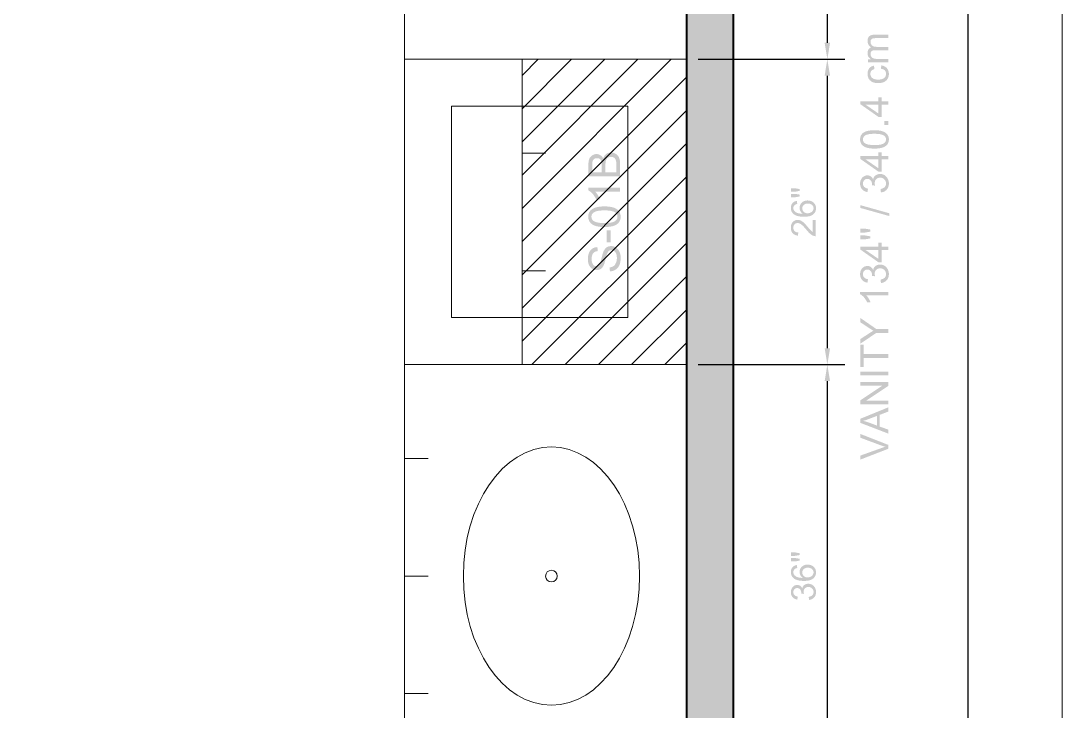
# Model space of a CAD drawing. Header units: inches. Extents: x 0 to 700, y 0 to 895.
# Drawn here: x 161.3 to 250, y 370.5 to 429.3 of the extents above; entities that cross this region are included whole.
import ezdxf

# ---------------------------------------------------------------- set-up
doc = ezdxf.new("R2010")
doc.units = ezdxf.units.IN
doc.header["$MEASUREMENT"] = 0
for name, color, linetype, lineweight in [('A-ANNO-TEXT', 7, 'Continuous', 13), ('A-DIMS-IMP', 7, 'Continuous', 13), ('A-ELEV-LINE', 7, 'Continuous', 13), ('A-FIXT-PLMB', 7, 'Continuous', 18), ('A-FLOR-PATT', 7, 'Continuous', 13), ('A-MILLWORK-STOR', 7, 'Continuous', 18), ('A-WALL-EXIST', 7, 'Continuous', 40)]:
    doc.layers.add(name, color=color, linetype=linetype, lineweight=lineweight)

msp = doc.modelspace()

# ---------------------------------------------------------------- hatches: boundary and pattern name
at = {"layer": 'A-ANNO-TEXT'}
h = msp.add_hatch(color=7, dxfattribs=at)
h.paths.add_polyline_path([(232.8, 394.105), (235.2, 393.166), (235.2, 392.841), (232.8, 391.912), (232.8, 392.254), (234.544, 392.877), (234.631, 392.912), (234.725, 392.944), (234.826, 392.974), (234.935, 393.002), (234.935, 393.008), (234.839, 393.035), (234.741, 393.064), (234.643, 393.097), (234.544, 393.133), (232.8, 393.783), (232.8, 394.105)])
h.paths.add_polyline_path([(235.2, 396.368), (235.2, 396.009), (234.47, 395.728), (234.47, 394.726), (235.2, 394.461), (235.2, 394.125), (232.8, 395.047), (232.8, 395.389), (235.2, 396.368)])
h.paths.add_polyline_path([(234.218, 395.631), (234.123, 395.595), (234.033, 395.561), (233.949, 395.53), (233.87, 395.5), (233.796, 395.472), (233.728, 395.446), (233.665, 395.422), (233.607, 395.401), (233.554, 395.381), (233.507, 395.363), (233.465, 395.347), (233.428, 395.334), (233.396, 395.322), (233.37, 395.312), (233.349, 395.304), (233.333, 395.299), (233.276, 395.279), (233.209, 395.259), (233.134, 395.238), (233.05, 395.215), (233.05, 395.207), (233.169, 395.182), (233.284, 395.153), (233.394, 395.121), (233.499, 395.084), (234.218, 394.816), (234.218, 395.631)])
h.paths.add_polyline_path([(235.2, 398.517), (235.2, 398.192), (233.316, 396.938), (233.316, 396.931), (235.2, 396.931), (235.2, 396.63), (232.8, 396.63), (232.8, 396.954), (234.684, 398.208), (234.684, 398.214), (232.8, 398.214), (232.8, 398.517), (235.2, 398.517)])
h.paths.add_polyline_path([(235.2, 399.413), (235.2, 399.094), (232.8, 399.094), (232.8, 399.413), (235.2, 399.413)])
h.paths.add_polyline_path([(233.085, 401.692), (233.085, 400.898), (235.2, 400.898), (235.2, 400.578), (233.085, 400.578), (233.085, 399.791), (232.8, 399.791), (232.8, 401.692), (233.085, 401.692)])
h.paths.add_polyline_path([(232.8, 403.982), (234.183, 403.026), (235.2, 403.026), (235.2, 402.707), (234.183, 402.707), (232.8, 401.782), (232.8, 402.168), (233.607, 402.695), (233.673, 402.737), (233.749, 402.783), (233.835, 402.832), (233.93, 402.885), (233.909, 402.896), (233.883, 402.912), (233.849, 402.932), (233.809, 402.956), (233.762, 402.986), (233.708, 403.02), (233.647, 403.058), (233.58, 403.101), (233.506, 403.149), (233.425, 403.201), (233.338, 403.258), (233.244, 403.32), (233.143, 403.386), (233.035, 403.457), (232.921, 403.532), (232.8, 403.612), (232.8, 403.982)])
h.paths.add_polyline_path([(235.2, 406.19), (235.2, 405.896), (233.322, 405.896), (233.374, 405.838), (233.423, 405.776), (233.47, 405.709), (233.516, 405.638), (233.559, 405.561), (233.601, 405.48), (233.64, 405.395), (233.677, 405.305), (233.393, 405.305), (233.33, 405.427), (233.263, 405.539), (233.193, 405.641), (233.12, 405.733), (233.042, 405.815), (232.961, 405.886), (232.877, 405.948), (232.789, 405.999), (232.789, 406.19), (235.2, 406.19)])
h.paths.add_polyline_path([(233.902, 408.068), (233.914, 408.122), (233.931, 408.173), (233.952, 408.22), (233.977, 408.264), (234.006, 408.304), (234.039, 408.341), (234.076, 408.374), (234.117, 408.405), (234.205, 408.454), (234.297, 408.49), (234.393, 408.511), (234.493, 408.518), (234.573, 408.515), (234.649, 408.504), (234.722, 408.485), (234.791, 408.459), (234.856, 408.425), (234.918, 408.384), (234.976, 408.336), (235.031, 408.28), (235.08, 408.219), (235.123, 408.155), (235.159, 408.088), (235.188, 408.018), (235.211, 407.946), (235.228, 407.87), (235.238, 407.791), (235.241, 407.71), (235.238, 407.632), (235.229, 407.558), (235.215, 407.487), (235.195, 407.42), (235.169, 407.356), (235.137, 407.296), (235.099, 407.239), (235.056, 407.186), (235.008, 407.137), (234.956, 407.093), (234.9, 407.055), (234.841, 407.023), (234.778, 406.995), (234.711, 406.973), (234.641, 406.956), (234.566, 406.945), (234.526, 407.24), (234.583, 407.252), (234.637, 407.266), (234.687, 407.283), (234.733, 407.302), (234.776, 407.324), (234.814, 407.347), (234.849, 407.373), (234.881, 407.401), (234.908, 407.432), (234.932, 407.464), (234.953, 407.499), (234.969, 407.537), (234.982, 407.577), (234.991, 407.619), (234.997, 407.663), (234.999, 407.71), (234.996, 407.76), (234.99, 407.809), (234.978, 407.856), (234.962, 407.9), (234.942, 407.943), (234.917, 407.984), (234.888, 408.022), (234.854, 408.059), (234.817, 408.093), (234.777, 408.122), (234.736, 408.146), (234.693, 408.167), (234.647, 408.182), (234.6, 408.194), (234.551, 408.2), (234.499, 408.202), (234.45, 408.2), (234.403, 408.194), (234.358, 408.184), (234.315, 408.17), (234.274, 408.152), (234.236, 408.129), (234.2, 408.103), (234.165, 408.072), (234.134, 408.039), (234.107, 408.002), (234.085, 407.964), (234.066, 407.922), (234.051, 407.879), (234.041, 407.832), (234.035, 407.784), (234.033, 407.733), (234.035, 407.688), (234.041, 407.638), (234.05, 407.584), (234.064, 407.525), (233.805, 407.559), (233.804, 407.615), (233.802, 407.665), (233.799, 407.708), (233.794, 407.746), (233.786, 407.781), (233.774, 407.819), (233.758, 407.858), (233.738, 407.9), (233.714, 407.94), (233.684, 407.977), (233.65, 408.011), (233.611, 408.04), (233.567, 408.065), (233.518, 408.082), (233.465, 408.093), (233.406, 408.096), (233.362, 408.094), (233.322, 408.089), (233.283, 408.079), (233.247, 408.066), (233.214, 408.05), (233.183, 408.029), (233.155, 408.005), (233.129, 407.977), (233.086, 407.916), (233.055, 407.849), (233.037, 407.779), (233.031, 407.703), (233.033, 407.66), (233.038, 407.618), (233.047, 407.579), (233.059, 407.541), (233.075, 407.506), (233.094, 407.473), (233.117, 407.442), (233.144, 407.413), (233.206, 407.362), (233.281, 407.321), (233.368, 407.291), (233.466, 407.271), (233.412, 406.976), (233.337, 406.993), (233.266, 407.014), (233.2, 407.039), (233.139, 407.068), (233.083, 407.102), (233.032, 407.14), (232.985, 407.182), (232.944, 407.229), (232.908, 407.279), (232.876, 407.332), (232.849, 407.387), (232.827, 407.444), (232.81, 407.503), (232.798, 407.565), (232.791, 407.63), (232.789, 407.697), (232.791, 407.77), (232.8, 407.84), (232.814, 407.907), (232.834, 407.971), (232.859, 408.032), (232.89, 408.09), (232.927, 408.145), (232.969, 408.197), (233.016, 408.244), (233.065, 408.284), (233.117, 408.319), (233.171, 408.347), (233.227, 408.369), (233.286, 408.385), (233.348, 408.394), (233.412, 408.397), (233.493, 408.392), (233.568, 408.377), (233.638, 408.351), (233.701, 408.315), (233.758, 408.269), (233.81, 408.212), (233.855, 408.145), (233.895, 408.068), (233.902, 408.068)])
h.paths.add_polyline_path([(234.627, 410.372), (234.627, 410.047), (235.2, 410.047), (235.2, 409.753), (234.627, 409.753), (234.627, 408.713), (234.355, 408.713), (232.8, 409.805), (232.8, 410.047), (234.355, 410.047), (234.355, 410.372), (234.627, 410.372)])
h.paths.add_polyline_path([(234.355, 409.753), (233.271, 409.753), (233.271, 409.746), (234.355, 409.001), (234.355, 409.753)])
h.paths.add_polyline_path([(233.191, 411.577), (233.651, 411.503), (233.651, 411.321), (233.191, 411.241), (232.8, 411.241), (232.8, 411.577), (233.191, 411.577)])
h.paths.add_polyline_path([(233.191, 411), (233.651, 410.927), (233.651, 410.745), (233.191, 410.665), (232.8, 410.665), (232.8, 411), (233.191, 411)])
h.paths.add_polyline_path([(232.8, 413.58), (235.28, 412.886), (235.28, 412.649), (232.8, 413.343), (232.8, 413.58)])
h.paths.add_polyline_path([(233.902, 415.782), (233.914, 415.836), (233.931, 415.887), (233.952, 415.934), (233.977, 415.978), (234.006, 416.018), (234.039, 416.055), (234.076, 416.089), (234.117, 416.119), (234.205, 416.168), (234.297, 416.204), (234.393, 416.225), (234.493, 416.232), (234.573, 416.229), (234.649, 416.218), (234.722, 416.199), (234.791, 416.173), (234.856, 416.139), (234.918, 416.098), (234.976, 416.05), (235.031, 415.994), (235.08, 415.933), (235.123, 415.869), (235.159, 415.802), (235.188, 415.733), (235.211, 415.66), (235.228, 415.584), (235.238, 415.505), (235.241, 415.424), (235.238, 415.346), (235.229, 415.272), (235.215, 415.201), (235.195, 415.134), (235.169, 415.07), (235.137, 415.01), (235.099, 414.953), (235.056, 414.9), (235.008, 414.851), (234.956, 414.807), (234.9, 414.769), (234.841, 414.737), (234.778, 414.709), (234.711, 414.687), (234.641, 414.67), (234.566, 414.659), (234.526, 414.954), (234.583, 414.966), (234.637, 414.981), (234.687, 414.997), (234.733, 415.016), (234.776, 415.038), (234.814, 415.061), (234.849, 415.087), (234.881, 415.115), (234.908, 415.146), (234.932, 415.178), (234.953, 415.213), (234.969, 415.251), (234.982, 415.291), (234.991, 415.333), (234.997, 415.377), (234.999, 415.424), (234.996, 415.474), (234.99, 415.523), (234.978, 415.57), (234.962, 415.614), (234.942, 415.657), (234.917, 415.698), (234.888, 415.736), (234.854, 415.773), (234.817, 415.807), (234.777, 415.836), (234.736, 415.861), (234.693, 415.881), (234.647, 415.896), (234.6, 415.908), (234.551, 415.914), (234.499, 415.917), (234.45, 415.914), (234.403, 415.908), (234.358, 415.898), (234.315, 415.884), (234.274, 415.866), (234.236, 415.843), (234.2, 415.817), (234.165, 415.786), (234.134, 415.753), (234.107, 415.716), (234.085, 415.678), (234.066, 415.636), (234.051, 415.593), (234.041, 415.546), (234.035, 415.498), (234.033, 415.447), (234.035, 415.402), (234.041, 415.352), (234.05, 415.298), (234.064, 415.239), (233.805, 415.273), (233.804, 415.329), (233.802, 415.379), (233.799, 415.422), (233.794, 415.46), (233.786, 415.495), (233.774, 415.533), (233.758, 415.572), (233.738, 415.614), (233.714, 415.654), (233.684, 415.691), (233.65, 415.725), (233.611, 415.754), (233.567, 415.779), (233.518, 415.796), (233.465, 415.807), (233.406, 415.81), (233.362, 415.808), (233.322, 415.803), (233.283, 415.793), (233.247, 415.78), (233.214, 415.764), (233.183, 415.743), (233.155, 415.719), (233.129, 415.691), (233.086, 415.63), (233.055, 415.564), (233.037, 415.493), (233.031, 415.417), (233.033, 415.374), (233.038, 415.332), (233.047, 415.293), (233.059, 415.255), (233.075, 415.22), (233.094, 415.187), (233.117, 415.156), (233.144, 415.127), (233.206, 415.076), (233.281, 415.035), (233.368, 415.005), (233.466, 414.985), (233.412, 414.69), (233.337, 414.707), (233.266, 414.728), (233.2, 414.753), (233.139, 414.782), (233.083, 414.816), (233.032, 414.854), (232.985, 414.896), (232.944, 414.943), (232.908, 414.993), (232.876, 415.046), (232.849, 415.101), (232.827, 415.158), (232.81, 415.218), (232.798, 415.28), (232.791, 415.344), (232.789, 415.411), (232.791, 415.484), (232.8, 415.554), (232.814, 415.621), (232.834, 415.685), (232.859, 415.746), (232.89, 415.804), (232.927, 415.859), (232.969, 415.911), (233.016, 415.958), (233.065, 415.999), (233.117, 416.033), (233.171, 416.061), (233.227, 416.083), (233.286, 416.099), (233.348, 416.108), (233.412, 416.111), (233.493, 416.106), (233.568, 416.091), (233.638, 416.065), (233.701, 416.029), (233.758, 415.983), (233.81, 415.926), (233.855, 415.859), (233.895, 415.782), (233.902, 415.782)])
h.paths.add_polyline_path([(234.627, 418.086), (234.627, 417.762), (235.2, 417.762), (235.2, 417.467), (234.627, 417.467), (234.627, 416.427), (234.355, 416.427), (232.8, 417.519), (232.8, 417.762), (234.355, 417.762), (234.355, 418.086), (234.627, 418.086)])
h.paths.add_polyline_path([(234.355, 417.467), (233.271, 417.467), (233.271, 417.46), (234.355, 416.715), (234.355, 417.467)])
h.paths.add_polyline_path([(232.789, 419.173), (232.793, 419.267), (232.808, 419.356), (232.832, 419.439), (232.865, 419.515), (232.908, 419.585), (232.961, 419.65), (233.024, 419.708), (233.095, 419.76), (233.177, 419.805), (233.268, 419.845), (233.369, 419.879), (233.479, 419.906), (233.599, 419.928), (233.729, 419.943), (233.868, 419.952), (234.016, 419.955), (234.167, 419.952), (234.307, 419.943), (234.437, 419.927), (234.557, 419.905), (234.668, 419.876), (234.768, 419.842), (234.858, 419.8), (234.939, 419.753), (235.01, 419.7), (235.071, 419.641), (235.123, 419.577), (235.165, 419.507), (235.198, 419.432), (235.222, 419.351), (235.236, 419.265), (235.241, 419.173), (235.236, 419.078), (235.222, 418.99), (235.198, 418.907), (235.164, 418.831), (235.121, 418.761), (235.069, 418.697), (235.007, 418.639), (234.935, 418.587), (234.853, 418.541), (234.763, 418.502), (234.662, 418.468), (234.552, 418.441), (234.433, 418.419), (234.303, 418.404), (234.165, 418.395), (234.016, 418.392), (233.866, 418.395), (233.726, 418.404), (233.596, 418.42), (233.475, 418.442), (233.365, 418.471), (233.264, 418.506), (233.173, 418.547), (233.092, 418.594), (233.021, 418.647), (232.959, 418.706), (232.907, 418.77), (232.864, 418.84), (232.831, 418.915), (232.808, 418.995), (232.793, 419.081), (232.789, 419.173)])
h.paths.add_polyline_path([(234.999, 419.173), (234.995, 419.23), (234.984, 419.284), (234.966, 419.334), (234.941, 419.381), (234.909, 419.424), (234.869, 419.463), (234.823, 419.499), (234.769, 419.531), (234.707, 419.56), (234.635, 419.584), (234.555, 419.605), (234.466, 419.622), (234.367, 419.635), (234.259, 419.645), (234.142, 419.65), (234.016, 419.652), (233.928, 419.652), (233.844, 419.649), (233.766, 419.645), (233.692, 419.639), (233.623, 419.632), (233.558, 419.622), (233.499, 419.612), (233.444, 419.599), (233.346, 419.569), (233.262, 419.532), (233.191, 419.489), (233.133, 419.439), (233.088, 419.382), (233.056, 419.318), (233.037, 419.247), (233.031, 419.169), (233.034, 419.112), (233.045, 419.058), (233.064, 419.008), (233.089, 418.962), (233.122, 418.919), (233.163, 418.88), (233.21, 418.844), (233.265, 418.813), (233.328, 418.785), (233.4, 418.76), (233.48, 418.74), (233.57, 418.723), (233.668, 418.71), (233.775, 418.701), (233.891, 418.695), (234.016, 418.693), (234.104, 418.694), (234.186, 418.696), (234.264, 418.701), (234.338, 418.707), (234.406, 418.714), (234.47, 418.723), (234.53, 418.734), (234.584, 418.747), (234.683, 418.777), (234.767, 418.814), (234.838, 418.858), (234.896, 418.908), (234.941, 418.964), (234.973, 419.027), (234.992, 419.097), (234.999, 419.173)])
h.paths.add_polyline_path([(235.2, 420.739), (235.2, 420.404), (234.864, 420.404), (234.864, 420.739), (235.2, 420.739)])
h.paths.add_polyline_path([(234.627, 422.747), (234.627, 422.422), (235.2, 422.422), (235.2, 422.128), (234.627, 422.128), (234.627, 421.088), (234.355, 421.088), (232.8, 422.18), (232.8, 422.422), (234.355, 422.422), (234.355, 422.747), (234.627, 422.747)])
h.paths.add_polyline_path([(234.355, 422.128), (233.271, 422.128), (233.271, 422.121), (234.355, 421.376), (234.355, 422.128)])
h.paths.add_polyline_path([(234.599, 425.48), (234.679, 425.464), (234.754, 425.443), (234.823, 425.417), (234.887, 425.386), (234.945, 425.351), (234.998, 425.312), (235.045, 425.267), (235.086, 425.219), (235.122, 425.167), (235.154, 425.113), (235.18, 425.057), (235.202, 425), (235.219, 424.942), (235.231, 424.881), (235.239, 424.819), (235.241, 424.755), (235.237, 424.663), (235.225, 424.577), (235.206, 424.496), (235.179, 424.42), (235.144, 424.35), (235.101, 424.285), (235.051, 424.225), (234.993, 424.171), (234.928, 424.122), (234.859, 424.081), (234.784, 424.045), (234.705, 424.016), (234.62, 423.994), (234.53, 423.977), (234.435, 423.968), (234.336, 423.965), (234.253, 423.966), (234.175, 423.972), (234.1, 423.981), (234.03, 423.994), (233.965, 424.011), (233.903, 424.031), (233.846, 424.055), (233.793, 424.083), (233.744, 424.114), (233.699, 424.146), (233.657, 424.181), (233.619, 424.217), (233.585, 424.255), (233.555, 424.295), (233.529, 424.337), (233.506, 424.38), (233.47, 424.471), (233.444, 424.563), (233.429, 424.658), (233.424, 424.755), (233.426, 424.821), (233.432, 424.885), (233.443, 424.946), (233.459, 425.004), (233.478, 425.06), (233.502, 425.114), (233.53, 425.166), (233.563, 425.214), (233.6, 425.26), (233.641, 425.301), (233.686, 425.337), (233.735, 425.369), (233.788, 425.396), (233.845, 425.418), (233.907, 425.436), (233.972, 425.449), (234.016, 425.165), (233.934, 425.139), (233.863, 425.107), (233.802, 425.067), (233.753, 425.021), (233.714, 424.968), (233.686, 424.909), (233.67, 424.842), (233.664, 424.768), (233.667, 424.708), (233.675, 424.652), (233.689, 424.6), (233.708, 424.551), (233.733, 424.506), (233.763, 424.465), (233.799, 424.427), (233.84, 424.393), (233.886, 424.364), (233.936, 424.338), (233.991, 424.316), (234.05, 424.298), (234.113, 424.284), (234.181, 424.274), (234.253, 424.268), (234.329, 424.266), (234.407, 424.268), (234.48, 424.274), (234.549, 424.283), (234.613, 424.297), (234.673, 424.315), (234.728, 424.336), (234.778, 424.362), (234.824, 424.391), (234.865, 424.424), (234.901, 424.461), (234.931, 424.5), (234.955, 424.544), (234.974, 424.591), (234.988, 424.641), (234.996, 424.695), (234.999, 424.752), (234.997, 424.798), (234.992, 424.842), (234.983, 424.883), (234.971, 424.922), (234.956, 424.958), (234.937, 424.991), (234.915, 425.022), (234.89, 425.051), (234.861, 425.077), (234.829, 425.1), (234.793, 425.121), (234.754, 425.139), (234.711, 425.155), (234.665, 425.168), (234.616, 425.179), (234.563, 425.187), (234.599, 425.48)])
h.paths.add_polyline_path([(235.2, 428.088), (235.2, 427.794), (234.103, 427.794), (234.045, 427.793), (233.991, 427.79), (233.941, 427.785), (233.896, 427.777), (233.854, 427.766), (233.815, 427.748), (233.778, 427.724), (233.744, 427.693), (233.715, 427.654), (233.694, 427.606), (233.682, 427.548), (233.677, 427.481), (233.679, 427.438), (233.685, 427.397), (233.695, 427.358), (233.708, 427.319), (233.725, 427.283), (233.746, 427.247), (233.77, 427.214), (233.799, 427.181), (233.831, 427.152), (233.869, 427.126), (233.911, 427.105), (233.957, 427.087), (234.009, 427.073), (234.065, 427.063), (234.126, 427.057), (234.192, 427.055), (235.2, 427.055), (235.2, 426.761), (234.07, 426.761), (234.016, 426.759), (233.966, 426.756), (233.921, 426.75), (233.88, 426.741), (233.844, 426.73), (233.812, 426.716), (233.784, 426.7), (233.761, 426.681), (233.724, 426.637), (233.698, 426.585), (233.683, 426.525), (233.677, 426.456), (233.68, 426.41), (233.686, 426.366), (233.696, 426.323), (233.71, 426.283), (233.729, 426.245), (233.751, 426.21), (233.778, 426.176), (233.808, 426.144), (233.845, 426.116), (233.888, 426.091), (233.939, 426.07), (233.996, 426.053), (234.061, 426.04), (234.133, 426.03), (234.212, 426.024), (234.298, 426.022), (235.2, 426.022), (235.2, 425.728), (233.463, 425.728), (233.463, 425.993), (233.705, 425.993), (233.705, 425.999), (233.639, 426.046), (233.582, 426.098), (233.534, 426.155), (233.494, 426.218), (233.463, 426.285), (233.441, 426.358), (233.428, 426.435), (233.424, 426.518), (233.428, 426.61), (233.443, 426.693), (233.467, 426.768), (233.5, 426.834), (233.543, 426.891), (233.595, 426.94), (233.657, 426.981), (233.728, 427.013), (233.657, 427.063), (233.595, 427.119), (233.543, 427.179), (233.5, 427.243), (233.467, 427.312), (233.443, 427.386), (233.428, 427.465), (233.424, 427.548), (233.426, 427.614), (233.433, 427.675), (233.444, 427.732), (233.46, 427.785), (233.481, 427.833), (233.506, 427.877), (233.535, 427.917), (233.569, 427.953), (233.608, 427.985), (233.651, 428.012), (233.699, 428.036), (233.752, 428.055), (233.808, 428.069), (233.87, 428.08), (233.936, 428.086), (234.007, 428.088), (235.2, 428.088)])
h = msp.add_hatch(color=7, dxfattribs=at)
h.paths.add_polyline_path([(210.442, 409.665), (210.379, 409.657), (210.321, 409.645), (210.267, 409.628), (210.216, 409.607), (210.17, 409.582), (210.127, 409.552), (210.089, 409.517), (210.054, 409.479), (210.024, 409.435), (209.997, 409.388), (209.975, 409.336), (209.957, 409.279), (209.943, 409.218), (209.933, 409.153), (209.926, 409.083), (209.924, 409.009), (209.926, 408.941), (209.931, 408.877), (209.939, 408.816), (209.95, 408.758), (209.965, 408.704), (209.982, 408.653), (210.003, 408.604), (210.028, 408.56), (210.055, 408.519), (210.085, 408.484), (210.118, 408.454), (210.154, 408.43), (210.193, 408.411), (210.235, 408.397), (210.28, 408.389), (210.328, 408.386), (210.37, 408.389), (210.41, 408.395), (210.446, 408.405), (210.48, 408.42), (210.512, 408.439), (210.54, 408.462), (210.566, 408.489), (210.588, 408.52), (210.61, 408.557), (210.631, 408.602), (210.652, 408.654), (210.674, 408.714), (210.695, 408.782), (210.716, 408.858), (210.738, 408.94), (210.759, 409.031), (210.796, 409.191), (210.833, 409.335), (210.871, 409.464), (210.91, 409.578), (210.954, 409.68), (211.009, 409.775), (211.074, 409.862), (211.15, 409.941), (211.193, 409.976), (211.239, 410.007), (211.288, 410.033), (211.341, 410.054), (211.397, 410.071), (211.457, 410.082), (211.521, 410.09), (211.588, 410.092), (211.673, 410.088), (211.754, 410.075), (211.832, 410.053), (211.906, 410.023), (211.977, 409.984), (212.043, 409.936), (212.106, 409.88), (212.166, 409.815), (212.22, 409.743), (212.267, 409.666), (212.306, 409.583), (212.338, 409.495), (212.364, 409.402), (212.382, 409.304), (212.392, 409.201), (212.396, 409.092), (212.392, 408.954), (212.38, 408.825), (212.36, 408.705), (212.333, 408.594), (212.297, 408.492), (212.253, 408.399), (212.201, 408.315), (212.142, 408.24), (212.076, 408.173), (212.005, 408.115), (211.93, 408.065), (211.85, 408.024), (211.765, 407.991), (211.676, 407.966), (211.581, 407.949), (211.483, 407.941), (211.453, 408.28), (211.531, 408.289), (211.604, 408.304), (211.671, 408.326), (211.733, 408.354), (211.79, 408.389), (211.84, 408.429), (211.886, 408.477), (211.925, 408.53), (211.96, 408.588), (211.99, 408.649), (212.016, 408.713), (212.037, 408.78), (212.053, 408.85), (212.064, 408.923), (212.071, 408.998), (212.074, 409.077), (212.072, 409.15), (212.066, 409.22), (212.056, 409.286), (212.043, 409.349), (212.026, 409.407), (212.004, 409.463), (211.979, 409.514), (211.95, 409.562), (211.918, 409.606), (211.883, 409.643), (211.845, 409.675), (211.805, 409.701), (211.762, 409.721), (211.716, 409.736), (211.667, 409.745), (211.615, 409.747), (211.562, 409.744), (211.512, 409.735), (211.466, 409.72), (211.424, 409.699), (211.386, 409.672), (211.351, 409.639), (211.32, 409.599), (211.293, 409.554), (211.268, 409.502), (211.242, 409.441), (211.217, 409.372), (211.192, 409.295), (211.167, 409.21), (211.142, 409.116), (211.118, 409.015), (211.093, 408.905), (211.067, 408.795), (211.039, 408.693), (211.008, 408.599), (210.974, 408.513), (210.939, 408.435), (210.9, 408.365), (210.859, 408.302), (210.816, 408.248), (210.769, 408.201), (210.72, 408.16), (210.667, 408.126), (210.61, 408.098), (210.551, 408.076), (210.488, 408.06), (210.421, 408.051), (210.352, 408.048), (210.272, 408.052), (210.197, 408.063), (210.124, 408.083), (210.056, 408.111), (209.99, 408.147), (209.929, 408.191), (209.87, 408.242), (209.816, 408.302), (209.766, 408.368), (209.723, 408.44), (209.687, 408.518), (209.657, 408.602), (209.634, 408.691), (209.617, 408.787), (209.607, 408.887), (209.604, 408.994), (209.607, 409.104), (209.617, 409.208), (209.634, 409.307), (209.657, 409.4), (209.686, 409.487), (209.723, 409.569), (209.765, 409.646), (209.815, 409.717), (209.87, 409.781), (209.931, 409.838), (209.998, 409.886), (210.07, 409.926), (210.148, 409.959), (210.231, 409.983), (210.32, 409.999), (210.414, 410.007), (210.442, 409.665)])
h.paths.add_polyline_path([(211.54, 411.422), (211.54, 410.409), (211.206, 410.409), (211.206, 411.422), (211.54, 411.422)])
h.paths.add_polyline_path([(209.637, 412.591), (209.643, 412.698), (209.659, 412.797), (209.686, 412.89), (209.723, 412.976), (209.772, 413.055), (209.831, 413.128), (209.901, 413.193), (209.982, 413.251), (210.074, 413.303), (210.177, 413.348), (210.29, 413.386), (210.414, 413.416), (210.549, 413.441), (210.695, 413.458), (210.851, 413.468), (211.018, 413.471), (211.187, 413.468), (211.345, 413.457), (211.492, 413.44), (211.627, 413.415), (211.751, 413.383), (211.864, 413.344), (211.966, 413.297), (212.056, 413.244), (212.136, 413.184), (212.205, 413.118), (212.263, 413.046), (212.311, 412.967), (212.348, 412.882), (212.375, 412.791), (212.391, 412.694), (212.396, 412.591), (212.391, 412.485), (212.375, 412.385), (212.348, 412.293), (212.31, 412.207), (212.262, 412.128), (212.202, 412.056), (212.132, 411.991), (212.052, 411.932), (211.96, 411.881), (211.858, 411.836), (211.745, 411.798), (211.621, 411.768), (211.487, 411.744), (211.341, 411.726), (211.185, 411.716), (211.018, 411.713), (210.849, 411.716), (210.692, 411.727), (210.545, 411.745), (210.409, 411.769), (210.285, 411.801), (210.172, 411.841), (210.07, 411.887), (209.979, 411.94), (209.899, 412), (209.829, 412.066), (209.771, 412.138), (209.723, 412.217), (209.685, 412.301), (209.658, 412.392), (209.642, 412.488), (209.637, 412.591)])
h.paths.add_polyline_path([(212.123, 412.591), (212.119, 412.656), (212.107, 412.716), (212.087, 412.773), (212.059, 412.825), (212.022, 412.874), (211.978, 412.918), (211.925, 412.958), (211.865, 412.994), (211.795, 413.026), (211.715, 413.054), (211.624, 413.078), (211.524, 413.097), (211.413, 413.112), (211.292, 413.122), (211.16, 413.129), (211.018, 413.131), (210.919, 413.13), (210.825, 413.127), (210.736, 413.122), (210.653, 413.116), (210.575, 413.107), (210.503, 413.097), (210.436, 413.085), (210.375, 413.071), (210.318, 413.055), (210.265, 413.037), (210.215, 413.017), (210.17, 412.996), (210.128, 412.972), (210.09, 412.947), (210.055, 412.92), (210.025, 412.89), (209.998, 412.859), (209.974, 412.826), (209.955, 412.791), (209.938, 412.754), (209.926, 412.716), (209.917, 412.675), (209.911, 412.632), (209.91, 412.587), (209.914, 412.523), (209.926, 412.462), (209.947, 412.406), (209.976, 412.354), (210.013, 412.305), (210.058, 412.261), (210.111, 412.222), (210.173, 412.186), (210.244, 412.154), (210.325, 412.127), (210.415, 412.104), (210.516, 412.085), (210.627, 412.07), (210.747, 412.06), (210.878, 412.054), (211.018, 412.052), (211.117, 412.052), (211.21, 412.055), (211.297, 412.06), (211.38, 412.067), (211.457, 412.075), (211.529, 412.086), (211.596, 412.098), (211.658, 412.112), (211.715, 412.128), (211.768, 412.146), (211.817, 412.166), (211.863, 412.188), (211.905, 412.211), (211.943, 412.237), (211.978, 412.264), (212.008, 412.293), (212.035, 412.324), (212.059, 412.356), (212.079, 412.391), (212.095, 412.427), (212.107, 412.465), (212.116, 412.505), (212.122, 412.547), (212.123, 412.591)])
h.paths.add_polyline_path([(212.35, 415.055), (212.35, 414.724), (210.238, 414.724), (210.295, 414.659), (210.351, 414.589), (210.404, 414.514), (210.455, 414.433), (210.504, 414.348), (210.551, 414.257), (210.595, 414.16), (210.637, 414.059), (210.317, 414.059), (210.246, 414.197), (210.171, 414.323), (210.093, 414.437), (210.01, 414.541), (209.923, 414.633), (209.832, 414.713), (209.736, 414.782), (209.637, 414.84), (209.637, 415.055), (212.35, 415.055)])
h.paths.add_polyline_path([(210.913, 417.553), (210.934, 417.614), (210.958, 417.672), (210.985, 417.725), (211.015, 417.775), (211.048, 417.82), (211.084, 417.862), (211.123, 417.9), (211.165, 417.933), (211.209, 417.963), (211.255, 417.988), (211.303, 418.01), (211.352, 418.028), (211.403, 418.042), (211.455, 418.051), (211.51, 418.057), (211.565, 418.059), (211.676, 418.052), (211.783, 418.031), (211.884, 417.995), (211.982, 417.945), (212.028, 417.915), (212.07, 417.882), (212.11, 417.846), (212.146, 417.807), (212.18, 417.765), (212.21, 417.72), (212.237, 417.672), (212.261, 417.621), (212.282, 417.566), (212.3, 417.507), (212.315, 417.442), (212.328, 417.374), (212.337, 417.3), (212.344, 417.222), (212.349, 417.139), (212.35, 417.052), (212.35, 416.019), (209.65, 416.019), (209.65, 417.032), (209.653, 417.15), (209.663, 417.259), (209.68, 417.36), (209.703, 417.451), (209.733, 417.533), (209.77, 417.606), (209.814, 417.67), (209.864, 417.725), (209.918, 417.772), (209.973, 417.813), (210.031, 417.848), (210.089, 417.876), (210.149, 417.898), (210.211, 417.914), (210.274, 417.924), (210.339, 417.927), (210.426, 417.921), (210.509, 417.903), (210.589, 417.874), (210.666, 417.834), (210.737, 417.781), (210.803, 417.717), (210.861, 417.641), (210.913, 417.553)])
h.paths.add_polyline_path([(210.781, 416.376), (210.781, 416.962), (210.78, 417.048), (210.776, 417.128), (210.769, 417.2), (210.761, 417.265), (210.746, 417.324), (210.724, 417.38), (210.693, 417.432), (210.654, 417.481), (210.631, 417.503), (210.604, 417.522), (210.575, 417.538), (210.543, 417.551), (210.508, 417.562), (210.47, 417.569), (210.429, 417.573), (210.385, 417.575), (210.339, 417.573), (210.295, 417.569), (210.255, 417.562), (210.218, 417.551), (210.185, 417.538), (210.154, 417.522), (210.127, 417.502), (210.102, 417.48), (210.061, 417.43), (210.029, 417.376), (210.005, 417.317), (209.991, 417.254), (209.982, 417.183), (209.976, 417.103), (209.972, 417.014), (209.97, 416.916), (209.97, 416.376), (210.781, 416.376)])
h.paths.add_polyline_path([(212.03, 416.376), (212.03, 417.048), (212.028, 417.135), (212.022, 417.215), (212.012, 417.288), (211.999, 417.354), (211.981, 417.413), (211.96, 417.465), (211.935, 417.511), (211.906, 417.549), (211.874, 417.582), (211.839, 417.61), (211.8, 417.634), (211.759, 417.654), (211.715, 417.669), (211.668, 417.68), (211.618, 417.687), (211.565, 417.689), (211.512, 417.687), (211.462, 417.68), (211.415, 417.668), (211.37, 417.652), (211.329, 417.631), (211.291, 417.605), (211.256, 417.575), (211.224, 417.54), (211.195, 417.499), (211.17, 417.45), (211.149, 417.394), (211.132, 417.331), (211.119, 417.26), (211.109, 417.181), (211.103, 417.096), (211.101, 417.002), (211.101, 416.376), (212.03, 416.376)])
at = {"layer": 'A-DIMS-IMP'}
h = msp.add_hatch(color=7, dxfattribs=at)
h.paths.add_polyline_path([(228.752, 412.325), (229, 412.325), (229, 410.937), (228.954, 410.937), (228.909, 410.943), (228.864, 410.952), (228.821, 410.967), (228.75, 410.997), (228.68, 411.036), (228.611, 411.082), (228.542, 411.136), (228.47, 411.201), (228.393, 411.279), (228.311, 411.37), (228.224, 411.474), (228.155, 411.556), (228.091, 411.631), (228.029, 411.699), (227.972, 411.761), (227.918, 411.815), (227.868, 411.862), (227.822, 411.903), (227.779, 411.936), (227.698, 411.989), (227.619, 412.027), (227.543, 412.049), (227.469, 412.057), (227.395, 412.05), (227.327, 412.029), (227.266, 411.995), (227.21, 411.947), (227.164, 411.888), (227.131, 411.821), (227.111, 411.745), (227.105, 411.661), (227.107, 411.616), (227.112, 411.573), (227.121, 411.532), (227.133, 411.494), (227.148, 411.458), (227.168, 411.424), (227.19, 411.393), (227.217, 411.363), (227.246, 411.337), (227.278, 411.314), (227.312, 411.295), (227.35, 411.279), (227.39, 411.267), (227.433, 411.258), (227.478, 411.252), (227.526, 411.25), (227.499, 410.985), (227.427, 410.994), (227.359, 411.008), (227.296, 411.027), (227.238, 411.05), (227.183, 411.078), (227.133, 411.111), (227.088, 411.148), (227.047, 411.19), (227.01, 411.236), (226.979, 411.286), (226.952, 411.34), (226.93, 411.398), (226.913, 411.46), (226.901, 411.525), (226.894, 411.594), (226.891, 411.667), (226.894, 411.741), (226.902, 411.81), (226.915, 411.876), (226.933, 411.938), (226.957, 411.996), (226.986, 412.05), (227.02, 412.1), (227.059, 412.146), (227.102, 412.187), (227.148, 412.223), (227.196, 412.253), (227.247, 412.278), (227.3, 412.297), (227.356, 412.311), (227.414, 412.319), (227.474, 412.322), (227.537, 412.319), (227.599, 412.309), (227.661, 412.293), (227.722, 412.27), (227.784, 412.24), (227.847, 412.202), (227.912, 412.155), (227.979, 412.099), (228.014, 412.067), (228.052, 412.029), (228.094, 411.987), (228.138, 411.94), (228.186, 411.888), (228.237, 411.831), (228.291, 411.768), (228.348, 411.701), (228.395, 411.646), (228.438, 411.596), (228.477, 411.551), (228.512, 411.511), (228.543, 411.476), (228.57, 411.447), (228.593, 411.423), (228.613, 411.404), (228.647, 411.372), (228.682, 411.343), (228.717, 411.318), (228.752, 411.295), (228.752, 412.325)])
h.paths.add_polyline_path([(227.414, 413.939), (227.434, 413.683), (227.364, 413.664), (227.303, 413.641), (227.253, 413.615), (227.214, 413.585), (227.165, 413.53), (227.131, 413.468), (227.11, 413.401), (227.103, 413.327), (227.108, 413.268), (227.121, 413.212), (227.142, 413.159), (227.172, 413.111), (227.222, 413.053), (227.281, 413.002), (227.351, 412.957), (227.431, 412.919), (227.476, 412.903), (227.526, 412.888), (227.58, 412.876), (227.638, 412.866), (227.701, 412.858), (227.769, 412.852), (227.841, 412.848), (227.917, 412.846), (227.851, 412.895), (227.794, 412.95), (227.745, 413.009), (227.706, 413.074), (227.676, 413.142), (227.655, 413.212), (227.642, 413.283), (227.638, 413.356), (227.641, 413.419), (227.65, 413.48), (227.664, 413.539), (227.685, 413.595), (227.712, 413.648), (227.744, 413.7), (227.783, 413.749), (227.828, 413.795), (227.877, 413.837), (227.929, 413.874), (227.985, 413.905), (228.045, 413.931), (228.108, 413.951), (228.175, 413.965), (228.245, 413.973), (228.318, 413.976), (228.415, 413.971), (228.509, 413.955), (228.599, 413.928), (228.686, 413.891), (228.765, 413.844), (228.835, 413.79), (228.895, 413.727), (228.946, 413.657), (228.985, 413.58), (229.013, 413.498), (229.03, 413.411), (229.036, 413.319), (229.032, 413.24), (229.021, 413.165), (229.002, 413.094), (228.977, 413.026), (228.943, 412.962), (228.902, 412.902), (228.854, 412.846), (228.799, 412.793), (228.735, 412.745), (228.661, 412.704), (228.578, 412.669), (228.485, 412.64), (228.382, 412.618), (228.27, 412.602), (228.149, 412.593), (228.017, 412.59), (227.87, 412.593), (227.734, 412.604), (227.607, 412.621), (227.492, 412.646), (227.386, 412.677), (227.291, 412.716), (227.206, 412.762), (227.132, 412.814), (227.076, 412.866), (227.027, 412.921), (226.985, 412.981), (226.952, 413.045), (226.925, 413.113), (226.906, 413.185), (226.895, 413.262), (226.891, 413.343), (226.894, 413.404), (226.9, 413.461), (226.911, 413.516), (226.926, 413.569), (226.946, 413.618), (226.97, 413.664), (226.998, 413.708), (227.03, 413.749), (227.067, 413.787), (227.106, 413.82), (227.149, 413.85), (227.196, 413.876), (227.245, 413.898), (227.298, 413.915), (227.355, 413.929), (227.414, 413.939)])
h.paths.add_polyline_path([(228.32, 412.886), (228.385, 412.89), (228.45, 412.9), (228.513, 412.918), (228.575, 412.943), (228.632, 412.974), (228.682, 413.011), (228.725, 413.053), (228.76, 413.101), (228.788, 413.152), (228.808, 413.205), (228.82, 413.259), (228.824, 413.314), (228.822, 413.355), (228.816, 413.393), (228.805, 413.43), (228.791, 413.466), (228.772, 413.501), (228.75, 413.534), (228.723, 413.565), (228.692, 413.595), (228.658, 413.623), (228.62, 413.647), (228.58, 413.667), (228.537, 413.683), (228.49, 413.696), (228.441, 413.705), (228.389, 413.711), (228.334, 413.713), (228.281, 413.711), (228.231, 413.705), (228.184, 413.696), (228.139, 413.684), (228.098, 413.667), (228.059, 413.647), (228.024, 413.624), (227.991, 413.597), (227.961, 413.567), (227.936, 413.535), (227.914, 413.501), (227.897, 413.466), (227.883, 413.428), (227.873, 413.389), (227.867, 413.348), (227.865, 413.304), (227.867, 413.262), (227.873, 413.22), (227.883, 413.181), (227.897, 413.143), (227.914, 413.107), (227.936, 413.072), (227.961, 413.039), (227.991, 413.008), (228.023, 412.979), (228.058, 412.955), (228.096, 412.934), (228.136, 412.917), (228.178, 412.903), (228.223, 412.894), (228.27, 412.888), (228.32, 412.886)])
h.paths.add_polyline_path([(227.643, 414.317), (227.244, 414.246), (226.9, 414.246), (226.9, 414.539), (227.244, 414.539), (227.643, 414.475), (227.643, 414.317)])
h.paths.add_polyline_path([(227.643, 414.791), (227.244, 414.721), (226.9, 414.721), (226.9, 415.015), (227.244, 415.015), (227.643, 414.946), (227.643, 414.791)])
h = msp.add_hatch(color=7, dxfattribs=at)
h.paths.add_polyline_path([(228.446, 379.971), (228.411, 380.229), (228.464, 380.241), (228.513, 380.255), (228.558, 380.271), (228.6, 380.289), (228.637, 380.309), (228.671, 380.33), (228.701, 380.354), (228.727, 380.38), (228.769, 380.436), (228.8, 380.498), (228.818, 380.566), (228.824, 380.64), (228.822, 380.684), (228.816, 380.727), (228.806, 380.768), (228.792, 380.808), (228.775, 380.845), (228.753, 380.881), (228.727, 380.915), (228.698, 380.947), (228.665, 380.977), (228.631, 381.002), (228.595, 381.024), (228.557, 381.041), (228.517, 381.055), (228.475, 381.065), (228.431, 381.071), (228.385, 381.072), (228.342, 381.071), (228.301, 381.065), (228.261, 381.056), (228.223, 381.043), (228.188, 381.027), (228.154, 381.007), (228.122, 380.984), (228.093, 380.956), (228.066, 380.926), (228.042, 380.894), (228.022, 380.861), (228.006, 380.825), (227.993, 380.787), (227.984, 380.747), (227.979, 380.705), (227.977, 380.661), (227.979, 380.623), (227.984, 380.579), (227.993, 380.532), (228.006, 380.479), (227.78, 380.508), (227.781, 380.52), (227.782, 380.531), (227.782, 380.541), (227.782, 380.55), (227.777, 380.63), (227.761, 380.706), (227.734, 380.778), (227.696, 380.846), (227.674, 380.877), (227.648, 380.904), (227.619, 380.926), (227.587, 380.945), (227.553, 380.959), (227.515, 380.97), (227.475, 380.976), (227.431, 380.978), (227.364, 380.972), (227.302, 380.954), (227.246, 380.924), (227.197, 380.882), (227.156, 380.83), (227.127, 380.772), (227.109, 380.707), (227.103, 380.634), (227.109, 380.562), (227.127, 380.496), (227.157, 380.437), (227.198, 380.383), (227.251, 380.338), (227.316, 380.301), (227.393, 380.273), (227.482, 380.255), (227.436, 379.997), (227.373, 380.01), (227.313, 380.028), (227.258, 380.049), (227.206, 380.074), (227.157, 380.103), (227.112, 380.135), (227.071, 380.172), (227.034, 380.212), (227.001, 380.255), (226.972, 380.3), (226.947, 380.349), (226.927, 380.4), (226.911, 380.453), (226.9, 380.509), (226.894, 380.567), (226.891, 380.628), (226.896, 380.713), (226.91, 380.794), (226.933, 380.871), (226.965, 380.945), (227.005, 381.013), (227.052, 381.073), (227.106, 381.124), (227.166, 381.166), (227.231, 381.2), (227.298, 381.224), (227.367, 381.238), (227.437, 381.243), (227.504, 381.238), (227.567, 381.225), (227.628, 381.202), (227.685, 381.17), (227.738, 381.129), (227.785, 381.079), (227.827, 381.021), (227.863, 380.954), (227.89, 381.041), (227.929, 381.119), (227.979, 381.186), (228.041, 381.243), (228.113, 381.288), (228.193, 381.32), (228.282, 381.34), (228.38, 381.346), (228.447, 381.343), (228.512, 381.334), (228.574, 381.318), (228.634, 381.296), (228.691, 381.268), (228.745, 381.233), (228.797, 381.193), (228.846, 381.146), (228.891, 381.094), (228.93, 381.039), (228.963, 380.98), (228.989, 380.918), (229.01, 380.853), (229.025, 380.785), (229.034, 380.713), (229.037, 380.638), (229.035, 380.571), (229.027, 380.506), (229.014, 380.444), (228.996, 380.385), (228.973, 380.33), (228.945, 380.277), (228.911, 380.226), (228.873, 380.179), (228.83, 380.136), (228.784, 380.098), (228.735, 380.064), (228.683, 380.036), (228.629, 380.012), (228.571, 379.994), (228.51, 379.98), (228.446, 379.971)])
h.paths.add_polyline_path([(227.414, 382.939), (227.434, 382.683), (227.364, 382.664), (227.303, 382.641), (227.253, 382.615), (227.214, 382.585), (227.165, 382.53), (227.131, 382.468), (227.11, 382.401), (227.103, 382.327), (227.108, 382.268), (227.121, 382.212), (227.142, 382.159), (227.172, 382.111), (227.222, 382.053), (227.281, 382.002), (227.351, 381.957), (227.431, 381.919), (227.476, 381.903), (227.526, 381.888), (227.58, 381.876), (227.638, 381.866), (227.701, 381.858), (227.769, 381.852), (227.841, 381.848), (227.917, 381.846), (227.851, 381.895), (227.794, 381.95), (227.745, 382.009), (227.706, 382.074), (227.676, 382.142), (227.655, 382.212), (227.642, 382.283), (227.638, 382.356), (227.641, 382.419), (227.65, 382.48), (227.664, 382.539), (227.685, 382.595), (227.712, 382.648), (227.744, 382.7), (227.783, 382.749), (227.828, 382.795), (227.877, 382.837), (227.929, 382.874), (227.985, 382.905), (228.045, 382.931), (228.108, 382.951), (228.175, 382.965), (228.245, 382.973), (228.318, 382.976), (228.415, 382.971), (228.509, 382.955), (228.599, 382.928), (228.686, 382.891), (228.765, 382.844), (228.835, 382.79), (228.895, 382.727), (228.946, 382.657), (228.985, 382.58), (229.013, 382.498), (229.03, 382.411), (229.036, 382.319), (229.032, 382.24), (229.021, 382.165), (229.002, 382.094), (228.977, 382.026), (228.943, 381.962), (228.902, 381.902), (228.854, 381.846), (228.799, 381.793), (228.735, 381.745), (228.661, 381.704), (228.578, 381.669), (228.485, 381.64), (228.382, 381.618), (228.27, 381.602), (228.149, 381.593), (228.017, 381.59), (227.87, 381.593), (227.734, 381.604), (227.607, 381.621), (227.492, 381.646), (227.386, 381.677), (227.291, 381.716), (227.206, 381.762), (227.132, 381.814), (227.076, 381.866), (227.027, 381.921), (226.985, 381.981), (226.952, 382.045), (226.925, 382.113), (226.906, 382.185), (226.895, 382.262), (226.891, 382.343), (226.894, 382.404), (226.9, 382.461), (226.911, 382.516), (226.926, 382.569), (226.946, 382.618), (226.97, 382.664), (226.998, 382.708), (227.03, 382.749), (227.067, 382.787), (227.106, 382.82), (227.149, 382.85), (227.196, 382.876), (227.245, 382.898), (227.298, 382.915), (227.355, 382.929), (227.414, 382.939)])
h.paths.add_polyline_path([(228.32, 381.886), (228.385, 381.89), (228.45, 381.9), (228.513, 381.918), (228.575, 381.943), (228.632, 381.974), (228.682, 382.011), (228.725, 382.053), (228.76, 382.101), (228.788, 382.152), (228.808, 382.205), (228.82, 382.259), (228.824, 382.314), (228.822, 382.355), (228.816, 382.393), (228.805, 382.43), (228.791, 382.466), (228.772, 382.501), (228.75, 382.534), (228.723, 382.565), (228.692, 382.595), (228.658, 382.623), (228.62, 382.647), (228.58, 382.667), (228.537, 382.683), (228.49, 382.696), (228.441, 382.705), (228.389, 382.711), (228.334, 382.713), (228.281, 382.711), (228.231, 382.705), (228.184, 382.696), (228.139, 382.684), (228.098, 382.667), (228.059, 382.647), (228.024, 382.624), (227.991, 382.597), (227.961, 382.567), (227.936, 382.535), (227.914, 382.501), (227.897, 382.466), (227.883, 382.428), (227.873, 382.389), (227.867, 382.348), (227.865, 382.304), (227.867, 382.262), (227.873, 382.22), (227.883, 382.181), (227.897, 382.143), (227.914, 382.107), (227.936, 382.072), (227.961, 382.039), (227.991, 382.008), (228.023, 381.979), (228.058, 381.955), (228.096, 381.934), (228.136, 381.917), (228.178, 381.903), (228.223, 381.894), (228.27, 381.888), (228.32, 381.886)])
h.paths.add_polyline_path([(227.643, 383.317), (227.244, 383.246), (226.9, 383.246), (226.9, 383.539), (227.244, 383.539), (227.643, 383.475), (227.643, 383.317)])
h.paths.add_polyline_path([(227.643, 383.791), (227.244, 383.721), (226.9, 383.721), (226.9, 384.015), (227.244, 384.015), (227.643, 383.946), (227.643, 383.791)])
at = {"layer": 'A-MILLWORK-STOR'}
h = msp.add_hatch(dxfattribs=at)
h.set_pattern_fill('ANSI31', scale=16)
h.paths.add_polyline_path([(204, 400), (218, 400), (218, 426), (204, 426)])
h = msp.add_hatch(dxfattribs=at)
h.set_pattern_fill('ANSI31', scale=16)
h.paths.add_polyline_path([(204, 400), (218, 400), (218, 426), (204, 426)])
at = {"layer": 'A-WALL-EXIST'}
h = msp.add_hatch(color=8, dxfattribs=at)
h.dxf.hatch_style = 1
h.paths.add_polyline_path([(218, 340), (222, 340), (222, 544), (218, 544)])

# ---------------------------------------------------------------- linework, layer by layer
at = {"color": 7}
for p, q in [((242, 341.4), (242, 538.6)), ((230, 427.4), (230, 460.6)), ((219, 426), (231.5, 426)), ((219, 426), (231.5, 426)), ((230, 401.4), (230, 424.6)), ((219, 400), (231.5, 400)), ((219, 400), (231.5, 400)), ((230, 365.4), (230, 398.6))]:
    msp.add_line(p, q, dxfattribs=at)
at = {"color": 0, "linetype": 'ByBlock'}
for points in [[(230.23, 427.4), (230, 426), (229.77, 427.4)], [(229.77, 424.6), (230, 426), (230.23, 424.6)], [(230.23, 401.4), (230, 400), (229.77, 401.4)], [(229.77, 398.6), (230, 400), (230.23, 398.6)]]:
    msp.add_solid(points, dxfattribs=at)
at = {"layer": 'A-ELEV-LINE'}
msp.add_lwpolyline([(0, 0), (250, 0), (250, 895), (0, 895)], close=True, dxfattribs=at)
at = {"layer": 'A-FIXT-PLMB'}
for major_axis, ratio in [((0, 11), 0.681818), ((0.5, 0), 1)]:
    msp.add_ellipse((206.5, 382), major_axis=major_axis, ratio=ratio, dxfattribs=at)
at = {"layer": 'A-FLOR-PATT'}
for points in [[(68, 340), (218, 340), (218, 540), (18, 540), (18, 440), (68, 440)], [(194, 364), (218, 364), (218, 462), (194, 462)]]:
    msp.add_lwpolyline(points, close=True, dxfattribs=at)
at = {"layer": 'A-MILLWORK-STOR'}
for p, q in [((204, 418), (206, 418)), ((204, 408), (206, 408)), ((194, 392), (196, 392)), ((194, 382), (196, 382)), ((194, 372), (196, 372))]:
    msp.add_line(p, q, dxfattribs=at)
for points in [[(194, 426), (218, 426), (218, 462), (194, 462)], [(204, 400), (218, 400), (218, 426), (204, 426)], [(204, 400), (218, 400), (218, 426), (204, 426)], [(198, 404), (213, 404), (213, 422), (198, 422)], [(194, 364), (218, 364), (218, 400), (194, 400)]]:
    msp.add_lwpolyline(points, close=True, dxfattribs=at)
at = {"layer": 'A-WALL-EXIST'}
msp.add_lwpolyline([(218, 340), (222, 340), (222, 544), (218, 544)], close=True, dxfattribs=at)
at = {"layer": 'Defpoints'}
for p in [(218, 426), (218, 426), (230, 426), (218, 400), (218, 400), (230, 400)]:
    msp.add_point(p, dxfattribs=at)

doc.saveas('drawing.dxf')
